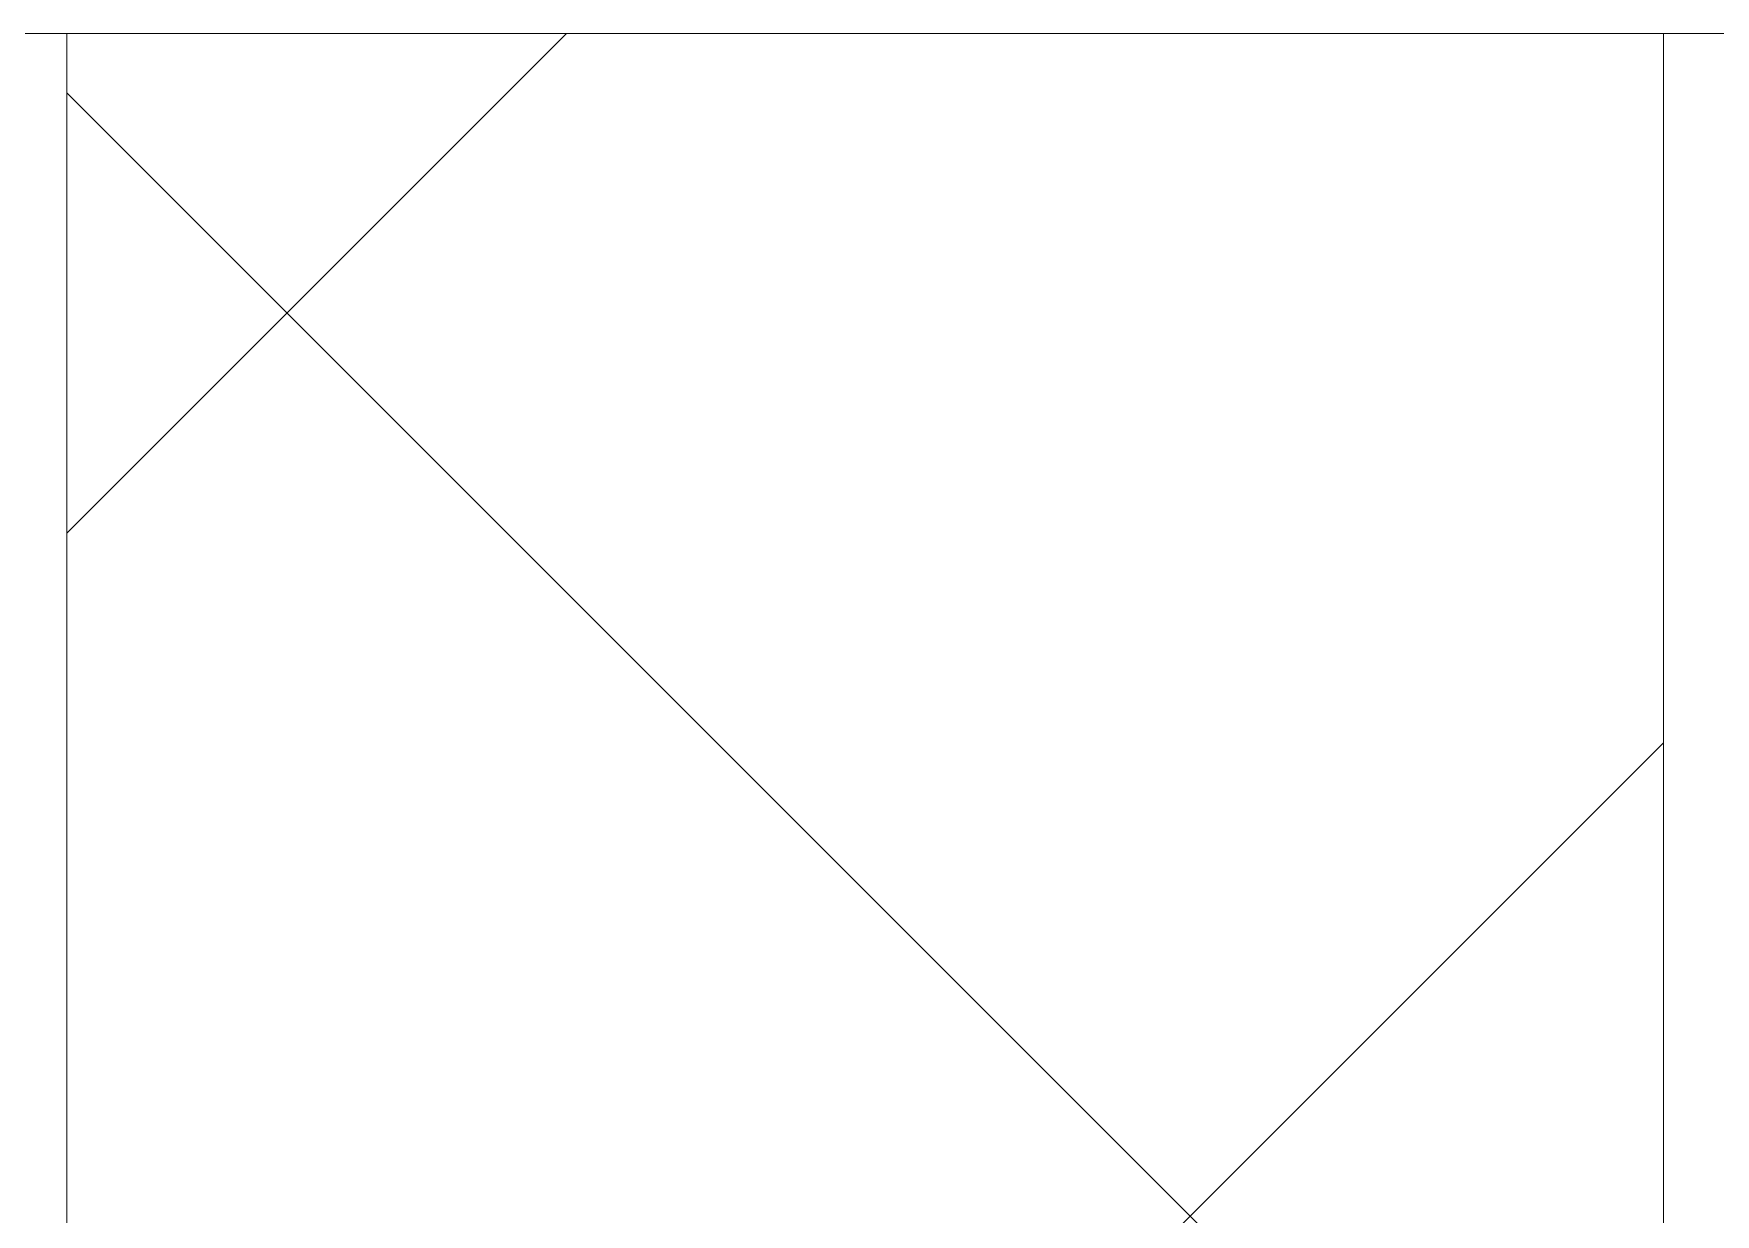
# Model space of a CAD drawing. Header units: millimetres. Extents: x -1178 to 415037, y -3506 to 42334.
# Drawn here: x 86064.48 to 86090.81, y 13581.51 to 13600 of the extents above; entities that cross this region are included whole.
import ezdxf

# ---------------------------------------------------------------- set-up
doc = ezdxf.new("R2010")
doc.units = ezdxf.units.MM
doc.layers.add('A-DOOR-1', color=7, linetype='Continuous', lineweight=5, true_color=0xc0c0c0)
doc.layers.add('A-DOOR-FRAM-1', color=7, linetype='Continuous', lineweight=5, true_color=0xc0c0c0)
doc.layers.add('A-DOOR-FRAM-2', color=7, linetype='Continuous', lineweight=5)
doc.layers.add('I-WALL', color=7, linetype='Continuous', lineweight=5)

# ---------------------------------------------------------------- blocks, each defined once
blk = doc.blocks.new('110_Дверь_СКБ_1Ст_Внутренняя1 - Д-8 950x2100h_охрана-V70-Объем проектирования 1 этажа')
at = {"layer": 'A-DOOR-FRAM-2'}
h = blk.add_hatch(dxfattribs=at)
h.set_pattern_fill('FP_34', color=256, style=0, pattern_type=2)
h.set_pattern_definition([(45, (-296.384, 164.685), (-14.14213562373095, 14.14213562373095), []), (135, (-296.384, 164.685), (-14.14213562373095, -14.14213562373095), [])])
h.paths.add_polyline_path([(-457.5000000000953, 99.9999999999816), (-462.5000000000595, 99.9999999999816), (-462.5000000000595, -100.0000000000162), (-437.5000000000825, -100.0000000000162), (-437.5000000000825, 99.9999999999816), (-451.5564733155209, 99.9999999999816)])
at = {"layer": 'A-DOOR-FRAM-1'}
for p, q in [((-462.5000000000051, 99.99999999999422), (-462.5000000000051, -100.0000000000062)), ((-437.5000000000049, -100.0000000000062), (-437.5000000000049, 99.99999999999422)), ((-437.5000000000049, 19.99999999998391), (-437.5000000000049, -100.0000000000032)), ((-422.5000000000047, -100.0000000000032), (-492.500000000005, -100.0000000000032)), ((-462.5000000000051, -100.0000000000062), (-437.5000000000049, -100.0000000000062)), ((-437.5000000000049, -100.0000000000032), (-422.5000000000047, -100.0000000000032))]:
    blk.add_line(p, q, dxfattribs=at)

msp = doc.modelspace()

# ---------------------------------------------------------------- hatches: boundary and pattern name
at = {"layer": 'I-WALL'}
h = msp.add_hatch(dxfattribs=at)
h.set_pattern_fill('FP_23', color=256, style=0, pattern_type=2)
h.set_pattern_definition([(135, (0, 0), (-141.4213562373095, -141.4213562373095), [])])
h.paths.add_polyline_path([(88388.92284497866, 13400.00000533496), (88410.00000000135, 13400.00000533496), (88410.00000000135, 13600.00000533495), (88200.00000000132, 13600.00000533495), (88200.00000000132, 13400.00000533496), (88380.00000000132, 13400.00000533496)])
h.paths.add_polyline_path([(87357.39105857225, 13400.00000533496), (87500.00000000131, 13400.00000533496), (87500.00000000131, 13600.00000533496), (87318.39899974946, 13600.00000533496), (87318.39899974946, 13400.00000533496)])
h.paths.add_polyline_path([(86469.99999871953, 13400.00000533496), (86618.39899974945, 13400.00000533496), (86618.39899974945, 13600.00000533496), (86090.0000000013, 13600.00000533496), (86090.0000000013, 13400.00000533496), (86325.85927216584, 13400.00000533496)])
h.paths.add_polyline_path([(84749.99999871952, 13400.00000533496), (85140.0000000013, 13400.00000533496), (85140.0000000013, 13600.00000533495), (84699.99999871946, 13600.00000533501), (84699.99999871946, 13400.00000533499), (84724.3055546887, 13400.00000533499)])

# ---------------------------------------------------------------- block references
at = {"layer": 'A-DOOR-1', "rotation": 180}
msp.add_blockref('110_Дверь_СКБ_1Ст_Внутренняя1 - Д-8 950x2100h_охрана-V70-Объем проектирования 1 этажа', (85627.50000000122, 13500.00000533494), dxfattribs=at)

doc.saveas('drawing.dxf')
